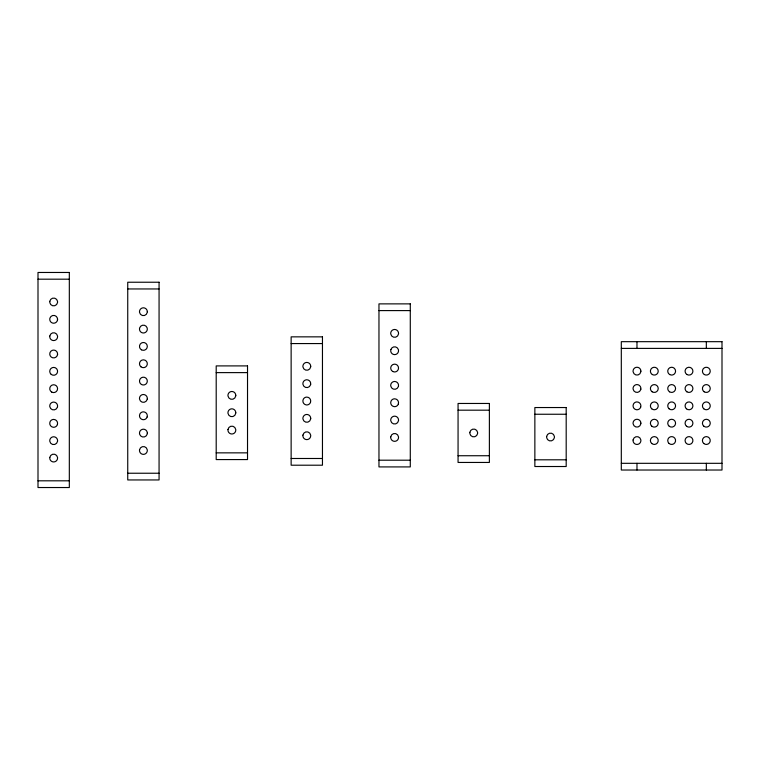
<?xml version="1.0" encoding="UTF-8"?>
<svg xmlns="http://www.w3.org/2000/svg" width="760" height="760" viewBox="0 0 760 760"><rect width="100%" height="100%" fill="white"/><g stroke="black" fill="none" stroke-linecap="round" stroke-linejoin="round"><path stroke-width="1.14" d="M57.532 319.922L57.389 318.098A3.914 3.914 0 0 0 49.941 318.098L49.799 318.697A3.914 3.914 0 0 0 53.666 323.219A3.914 3.914 0 0 0 57.532 318.697M57.579 353.989L57.532 354.597A3.914 3.914 0 0 1 51.195 357.029A3.914 3.914 0 0 1 52.259 350.331A3.914 3.914 0 0 1 57.532 354.597M38 279.186L69.322 279.186M127.737 288.952L159.068 288.952M378.964 310.593L410.286 310.593M291.137 343.567L322.459 343.567M621.309 348.394L722 348.394M216.201 372.618L247.523 372.618M458.061 410.181L489.383 410.181M534.859 414.248L566.19 414.248M216.201 452.855L247.523 452.855M458.061 455.734L489.383 455.734M291.137 458.489L322.459 458.489M534.859 459.809L566.19 459.809M378.964 460.199L410.286 460.199M621.309 463.315L722 463.315M127.737 473.233L159.068 473.233M38 480.814L69.322 480.814M706.334 341.677L706.334 348.394M706.334 463.315L706.334 470.022M636.975 341.677L636.975 348.394M636.975 463.315L636.975 470.022M49.799 301.349L49.799 302.575A3.914 3.914 0 0 0 57.532 302.575L57.532 301.349A3.914 3.914 0 0 0 49.799 301.349M49.799 336.034L49.751 336.651A3.914 3.914 0 0 0 53.666 340.565A3.914 3.914 0 0 0 57.579 336.651L57.532 336.034A3.914 3.914 0 0 0 49.799 336.034M49.799 457.425L49.751 458.033A3.914 3.914 0 0 0 53.666 461.947A3.914 3.914 0 0 0 57.579 458.033L57.532 457.425A3.914 3.914 0 0 0 49.799 457.425M57.579 440.695L57.532 441.303A3.914 3.914 0 0 1 49.799 441.303L49.751 440.695A3.914 3.914 0 0 1 53.666 436.781A3.914 3.914 0 0 1 57.579 440.695M139.536 328.453L139.489 329.07A3.914 3.914 0 0 0 143.402 332.984A3.914 3.914 0 0 0 147.316 329.07L147.126 327.854A3.914 3.914 0 0 0 139.678 327.854L139.536 328.453M147.316 311.724L147.269 312.341A3.914 3.914 0 0 1 139.536 312.341L139.489 311.724A3.914 3.914 0 0 1 143.402 307.809A3.914 3.914 0 0 1 147.316 311.724M139.536 449.844L139.489 450.462A3.914 3.914 0 0 0 143.402 454.375A3.914 3.914 0 0 0 147.316 450.462L147.269 449.844A3.914 3.914 0 0 0 139.536 449.844M147.316 433.115L147.126 434.33A3.914 3.914 0 0 1 139.678 434.33L139.489 433.115A3.914 3.914 0 0 1 143.402 429.2A3.914 3.914 0 0 1 147.316 433.115M227.99 429.466L227.943 430.084A3.914 3.914 0 0 0 231.857 433.998A3.914 3.914 0 0 0 235.78 430.084L235.733 429.466A3.914 3.914 0 0 0 227.99 429.466M235.78 395.399L235.733 396.007A3.914 3.914 0 0 1 227.99 396.007L227.943 395.399A3.914 3.914 0 0 1 231.857 391.485A3.914 3.914 0 0 1 235.78 395.399M235.78 412.737L235.733 413.354A3.914 3.914 0 0 1 227.99 413.354L227.943 412.737A3.914 3.914 0 0 1 231.857 408.823A3.914 3.914 0 0 1 235.78 412.737M302.936 435.1L302.888 435.708A3.914 3.914 0 0 0 306.802 439.622A3.914 3.914 0 0 0 310.716 435.708L310.669 435.1A3.914 3.914 0 0 0 302.936 435.1M310.716 366.349L310.669 366.956A3.914 3.914 0 0 1 302.936 366.956L302.888 366.349A3.914 3.914 0 0 1 306.802 362.425A3.914 3.914 0 0 1 310.716 366.349M310.716 418.37L310.669 418.978A3.914 3.914 0 0 1 302.936 418.978L302.888 418.37A3.914 3.914 0 0 1 306.802 414.456A3.914 3.914 0 0 1 310.716 418.37M398.544 333.374L398.497 333.982A3.914 3.914 0 0 1 390.754 333.982L390.706 333.374A3.914 3.914 0 0 1 394.62 329.46A3.914 3.914 0 0 1 398.544 333.374M390.754 436.81L390.706 437.418A3.914 3.914 0 0 0 394.62 441.332A3.914 3.914 0 0 0 398.544 437.418L398.497 436.81A3.914 3.914 0 0 0 390.754 436.81M398.544 420.08L398.497 420.688A3.914 3.914 0 0 1 390.754 420.688L390.706 420.08A3.914 3.914 0 0 1 394.62 416.166A3.914 3.914 0 0 1 398.544 420.08M469.851 432.345L469.851 433.57A3.914 3.914 0 0 0 477.584 433.57L477.584 432.345A3.914 3.914 0 0 0 469.851 432.345M546.658 436.42L546.658 437.646A3.914 3.914 0 0 0 554.392 437.646L554.392 436.42A3.914 3.914 0 0 0 546.658 436.42M633.108 439.916L633.051 440.534A3.914 3.914 0 0 0 636.975 444.448A3.914 3.914 0 0 0 640.889 440.534L640.841 439.916A3.914 3.914 0 0 0 633.108 439.916M640.889 371.165L640.841 371.783A3.914 3.914 0 0 1 633.108 371.783L633.051 371.165A3.914 3.914 0 0 1 636.975 367.251A3.914 3.914 0 0 1 640.889 371.165M640.889 423.187L640.841 423.805A3.914 3.914 0 0 1 633.108 423.805L633.051 423.187A3.914 3.914 0 0 1 636.975 419.273A3.914 3.914 0 0 1 640.889 423.187M57.532 406.628L57.389 407.217A3.914 3.914 0 0 1 49.799 406.628L49.751 406.011A3.914 3.914 0 0 1 53.048 402.144L53.666 402.097A3.914 3.914 0 0 1 57.532 406.628M147.269 399.048L147.126 399.646A3.914 3.914 0 0 1 139.536 399.048L139.489 398.43A3.914 3.914 0 0 1 142.785 394.563L143.402 394.516A3.914 3.914 0 0 1 147.269 399.048M310.669 384.303L310.526 384.892A3.914 3.914 0 0 1 302.936 384.303L302.888 383.686A3.914 3.914 0 0 1 306.185 379.82L306.802 379.772A3.914 3.914 0 0 1 310.669 384.303M390.897 349.505L390.754 350.103A3.914 3.914 0 0 0 394.62 354.625A3.914 3.914 0 0 0 398.497 350.103L398.344 349.505A3.914 3.914 0 0 0 390.897 349.505M398.497 386.004L398.344 386.602A3.914 3.914 0 0 1 390.754 386.004L390.706 385.396A3.914 3.914 0 0 1 394.012 381.529L394.62 381.482A3.914 3.914 0 0 1 398.497 386.004M640.841 389.12L640.699 389.719A3.914 3.914 0 0 1 633.108 389.12L633.051 388.512A3.914 3.914 0 0 1 636.357 384.645L636.975 384.588A3.914 3.914 0 0 1 640.841 389.12M57.389 424.565L57.152 425.134A3.914 3.914 0 0 1 53.666 427.272L53.048 427.224A3.914 3.914 0 0 1 50.169 421.572L50.492 421.049A3.914 3.914 0 0 1 53.048 419.482L53.666 419.434A3.914 3.914 0 0 1 57.389 424.565M147.126 416.983L146.889 417.553A3.914 3.914 0 0 1 143.402 419.691L142.785 419.644A3.914 3.914 0 0 1 139.916 414L140.23 413.478A3.914 3.914 0 0 1 142.785 411.91L143.402 411.863A3.914 3.914 0 0 1 147.126 416.983M310.526 402.24L310.289 402.809A3.914 3.914 0 0 1 306.802 404.947L306.185 404.899A3.914 3.914 0 0 1 303.306 399.247L303.63 398.724A3.914 3.914 0 0 1 306.185 397.157L306.802 397.109A3.914 3.914 0 0 1 310.526 402.24M398.344 403.949L398.116 404.519A3.914 3.914 0 0 1 394.62 406.657L394.012 406.6A3.914 3.914 0 0 1 391.134 400.957L391.457 400.434A3.914 3.914 0 0 1 394.012 398.867L394.62 398.82A3.914 3.914 0 0 1 398.344 403.949M640.699 407.056L640.461 407.626A3.914 3.914 0 0 1 636.975 409.763L636.357 409.716A3.914 3.914 0 0 1 633.479 404.073L633.802 403.55A3.914 3.914 0 0 1 636.357 401.983L636.975 401.935A3.914 3.914 0 0 1 640.699 407.056M69.322 272.469L38 272.469L38 487.531L69.322 487.531L69.322 272.469M159.068 282.235L127.737 282.235L127.737 479.949L159.068 479.949L159.068 282.235M410.286 303.876L378.964 303.876L378.964 466.916L410.286 466.916L410.286 303.876M322.459 336.851L291.137 336.851L291.137 465.205L322.459 465.205L322.459 336.851M722 341.677L621.309 341.677L621.309 470.022L722 470.022L722 341.677M247.523 365.902L216.201 365.902L216.201 459.572L247.523 459.572L247.523 365.902M489.383 403.465L458.061 403.465L458.061 462.45L489.383 462.45L489.383 403.465M566.19 407.541L534.859 407.541L534.859 466.516L566.19 466.516L566.19 407.541M652.184 391.799A3.914 3.914 0 0 0 658.226 388.712A3.914 3.914 0 0 0 652.536 385.026A3.914 3.914 0 0 0 652.184 391.799M651.7 408.766A3.914 3.914 0 0 0 658.15 406.647A3.914 3.914 0 0 0 653.087 402.135A3.914 3.914 0 0 0 651.7 408.766M651.909 426.284A3.914 3.914 0 0 0 658.188 423.719A3.914 3.914 0 0 0 652.831 419.567A3.914 3.914 0 0 0 651.909 426.284M651.728 443.479A3.914 3.914 0 0 0 658.15 441.294A3.914 3.914 0 0 0 653.058 436.82A3.914 3.914 0 0 0 651.728 443.479M669.256 426.284A3.914 3.914 0 0 0 675.535 423.719A3.914 3.914 0 0 0 670.178 419.567A3.914 3.914 0 0 0 669.256 426.284M669.075 443.479A3.914 3.914 0 0 0 675.497 441.294A3.914 3.914 0 0 0 670.396 436.82A3.914 3.914 0 0 0 669.075 443.479M669.522 391.799A3.914 3.914 0 0 0 675.564 388.712A3.914 3.914 0 0 0 669.873 385.026A3.914 3.914 0 0 0 669.522 391.799M669.047 408.766A3.914 3.914 0 0 0 675.488 406.647A3.914 3.914 0 0 0 670.434 402.135A3.914 3.914 0 0 0 669.047 408.766M686.593 426.284A3.914 3.914 0 0 0 692.873 423.719A3.914 3.914 0 0 0 687.515 419.567A3.914 3.914 0 0 0 686.593 426.284M686.413 443.479A3.914 3.914 0 0 0 692.835 441.294A3.914 3.914 0 0 0 687.743 436.82A3.914 3.914 0 0 0 686.413 443.479M686.869 391.799A3.914 3.914 0 0 0 692.901 388.712A3.914 3.914 0 0 0 687.211 385.026A3.914 3.914 0 0 0 686.869 391.799M686.385 408.766A3.914 3.914 0 0 0 692.825 406.647A3.914 3.914 0 0 0 687.771 402.135A3.914 3.914 0 0 0 686.385 408.766M703.94 426.284A3.914 3.914 0 0 0 710.22 423.719A3.914 3.914 0 0 0 704.862 419.567A3.914 3.914 0 0 0 703.94 426.284M704.358 374.547A3.914 3.914 0 0 0 710.248 371.193A3.914 3.914 0 0 0 704.406 367.764A3.914 3.914 0 0 0 704.358 374.547M703.75 443.479A3.914 3.914 0 0 0 710.172 441.294A3.914 3.914 0 0 0 705.081 436.82A3.914 3.914 0 0 0 703.75 443.479M704.207 391.799A3.914 3.914 0 0 0 710.248 388.712A3.914 3.914 0 0 0 704.558 385.026A3.914 3.914 0 0 0 704.207 391.799M703.731 408.766A3.914 3.914 0 0 0 710.172 406.647A3.914 3.914 0 0 0 705.109 402.135A3.914 3.914 0 0 0 703.731 408.766M669.674 374.547A3.914 3.914 0 0 0 675.573 371.193A3.914 3.914 0 0 0 669.721 367.764A3.914 3.914 0 0 0 669.674 374.547M687.011 374.547A3.914 3.914 0 0 0 692.911 371.193A3.914 3.914 0 0 0 687.059 367.764A3.914 3.914 0 0 0 687.011 374.547M652.327 374.547A3.914 3.914 0 0 0 658.226 371.193A3.914 3.914 0 0 0 652.384 367.764A3.914 3.914 0 0 0 652.327 374.547M392.663 371.45A3.914 3.914 0 0 0 398.544 368.058A3.914 3.914 0 0 0 392.663 364.667A3.914 3.914 0 0 0 392.663 371.45M51.709 392.065A3.914 3.914 0 0 0 57.579 388.673A3.914 3.914 0 0 0 51.709 385.282A3.914 3.914 0 0 0 51.709 392.065M51.195 374.376A3.914 3.914 0 0 0 57.532 371.944A3.914 3.914 0 0 0 52.259 367.669A3.914 3.914 0 0 0 51.195 374.376M140.932 366.795A3.914 3.914 0 0 0 147.269 364.363A3.914 3.914 0 0 0 141.996 360.097A3.914 3.914 0 0 0 140.932 366.795M141.445 384.484A3.914 3.914 0 0 0 147.316 381.092A3.914 3.914 0 0 0 141.445 377.701A3.914 3.914 0 0 0 141.445 384.484M141.445 349.799A3.914 3.914 0 0 0 147.316 346.408A3.914 3.914 0 0 0 141.445 343.016A3.914 3.914 0 0 0 141.445 349.799"/></g></svg>
